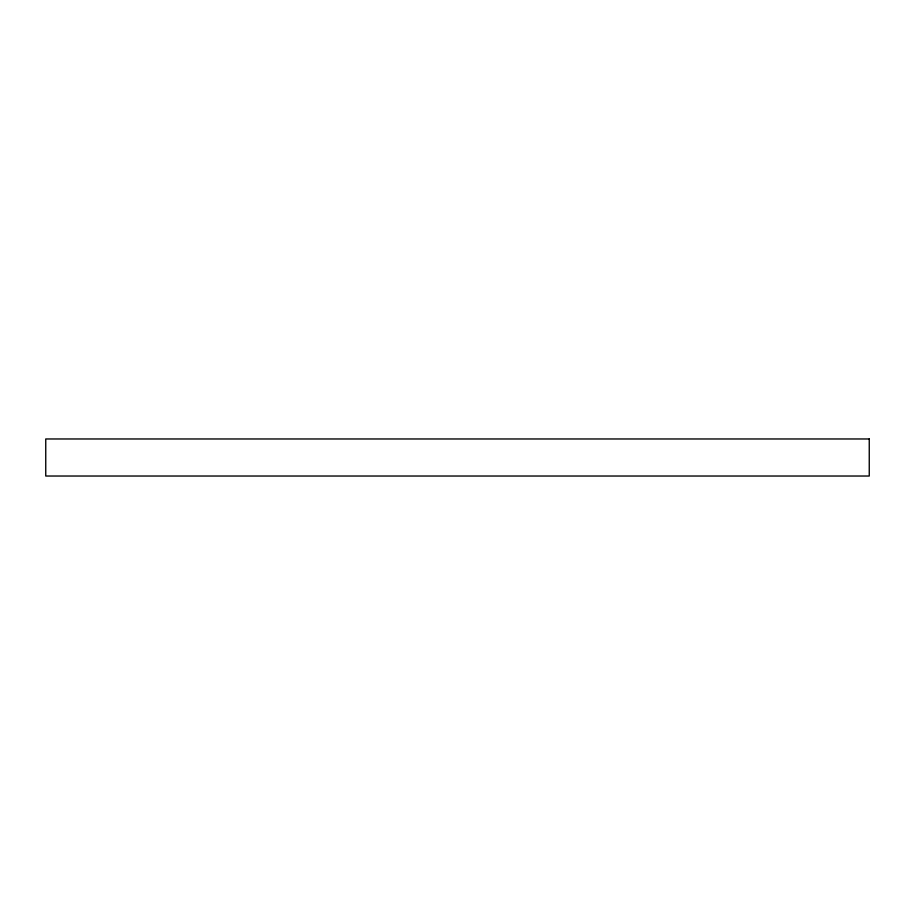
<?xml version="1.0" encoding="UTF-8"?>
<svg xmlns="http://www.w3.org/2000/svg" width="915" height="915" viewBox="0 0 915 915"><rect width="100%" height="100%" fill="white"/><g stroke="black" fill="none" stroke-linecap="round" stroke-linejoin="round"><path stroke-width="1.37" d="M869.25 438.971L45.75 438.971L45.75 476.029L869.25 476.029L869.25 438.971"/></g></svg>
